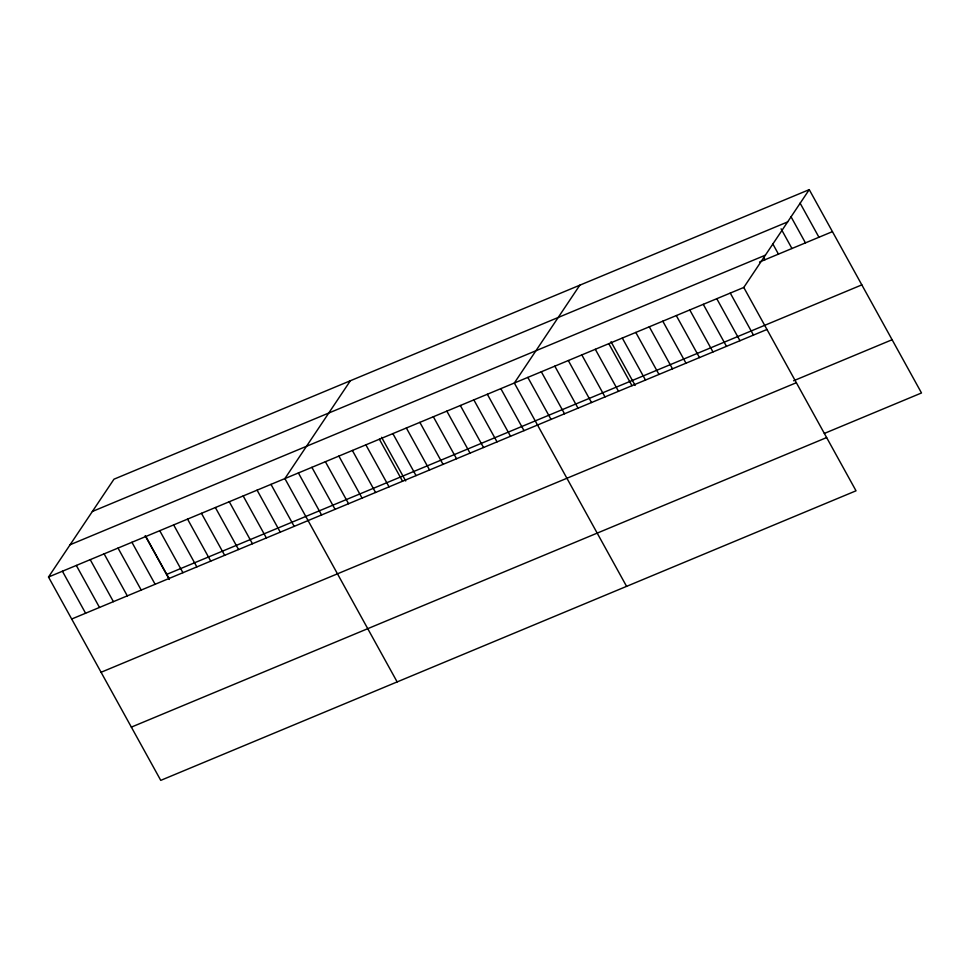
<?xml version="1.0" encoding="UTF-8"?>
<svg xmlns="http://www.w3.org/2000/svg" width="970" height="970" viewBox="0 0 970 970"><rect width="100%" height="100%" fill="white"/><g stroke="black" fill="none" stroke-linecap="round" stroke-linejoin="round"><path stroke-width="1.45" d="M809.247 189.635L743.772 287.459L856.025 490.808L160.753 780.365L48.5 577.029L113.975 479.192L809.247 189.635L921.5 392.971L824.33 433.445M350.376 380.749L284.889 478.574L397.142 681.91M579.805 285.192L514.33 383.017L626.584 586.365M92.368 511.481L787.64 221.924M70.107 544.74L765.378 255.183M759.558 261.997L832.442 231.636M48.5 577.029L743.772 287.459M166.561 574.446L861.833 284.877M71.683 619.03L766.955 329.473M793.581 380.774L892.109 339.73M101.074 672.271L796.346 382.713M131.362 727.124L826.634 437.567M800.104 203.13L818.947 237.262M790.95 216.625L805.452 242.888M781.08 228.811L791.944 248.502M772.654 243.628L778.449 254.128M763.511 257.123L764.954 259.742M730.277 293.085L753.46 335.087M716.781 298.712L739.964 340.712M703.274 304.325L726.469 346.338M689.779 309.951L712.974 351.952M676.284 315.565L699.479 357.578M662.789 321.191L685.984 363.192M649.294 326.805L672.489 368.818M635.799 332.431L658.982 374.432M622.303 338.057L645.486 380.058M611.015 341.719L635.144 385.417M608.808 343.671L631.991 385.684M595.313 349.297L618.496 391.298M581.818 354.911L605.001 396.924M568.311 360.537L591.506 402.538M554.816 366.151L578.011 408.164M541.321 371.777L564.516 413.778M527.825 377.403L551.021 419.404M500.835 388.643L524.018 430.644M487.34 394.257L510.523 436.27M473.845 399.882L497.028 441.883M460.35 405.508L483.533 447.509M446.843 411.122L470.038 453.135M433.347 416.748L456.543 458.749M419.852 422.362L443.047 464.375M406.357 427.988L429.552 469.989M392.862 433.602L416.057 475.615M381.574 437.276L405.702 480.974M379.367 439.228L402.55 481.229M365.872 444.854L389.055 486.855M352.377 450.468L375.56 492.481M338.882 456.094L362.065 498.095M325.387 461.708L348.57 503.721M311.879 467.334L335.074 509.335M298.384 472.948L321.579 514.961M270.982 484.369L294.177 526.37M257.086 490.153L280.269 532.166M243.179 495.949L266.362 537.95M229.272 501.745L252.455 543.746M215.364 507.528L238.559 549.541M201.457 513.324L224.652 555.325M187.549 519.108L210.745 561.121M173.654 524.903L196.837 566.904M159.747 530.699L182.93 572.7M145.839 536.483L169.023 578.496M145.185 535.719L169.313 579.429M131.932 542.279L155.115 584.279M118.025 548.074L141.22 590.075M104.117 553.858L127.312 595.871M90.222 559.654L113.405 601.655M76.315 565.437L99.498 607.45M62.407 571.233L85.59 613.234"/></g></svg>
